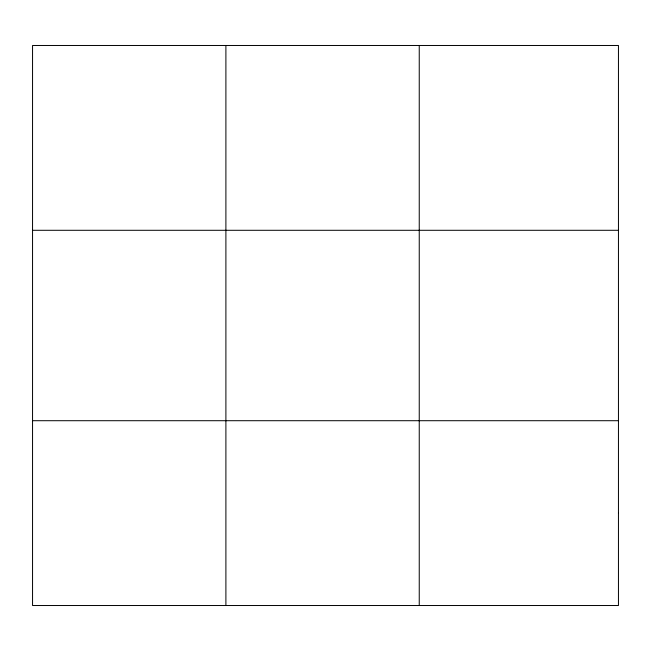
<?xml version="1.0" encoding="UTF-8"?>
<svg xmlns="http://www.w3.org/2000/svg" width="651" height="651" viewBox="0 0 651 651"><rect width="100%" height="100%" fill="white"/><g stroke="black" fill="none" stroke-linecap="round" stroke-linejoin="round"><path stroke-width="0.98" d="M225.897 605.52L225.897 45.48M419.244 605.52L419.244 45.48M32.55 230.291L618.45 230.291M32.55 420.709L618.45 420.709M618.45 513.11L618.45 605.52L32.55 605.52L32.55 45.48L618.45 45.48L618.45 513.11"/></g></svg>
